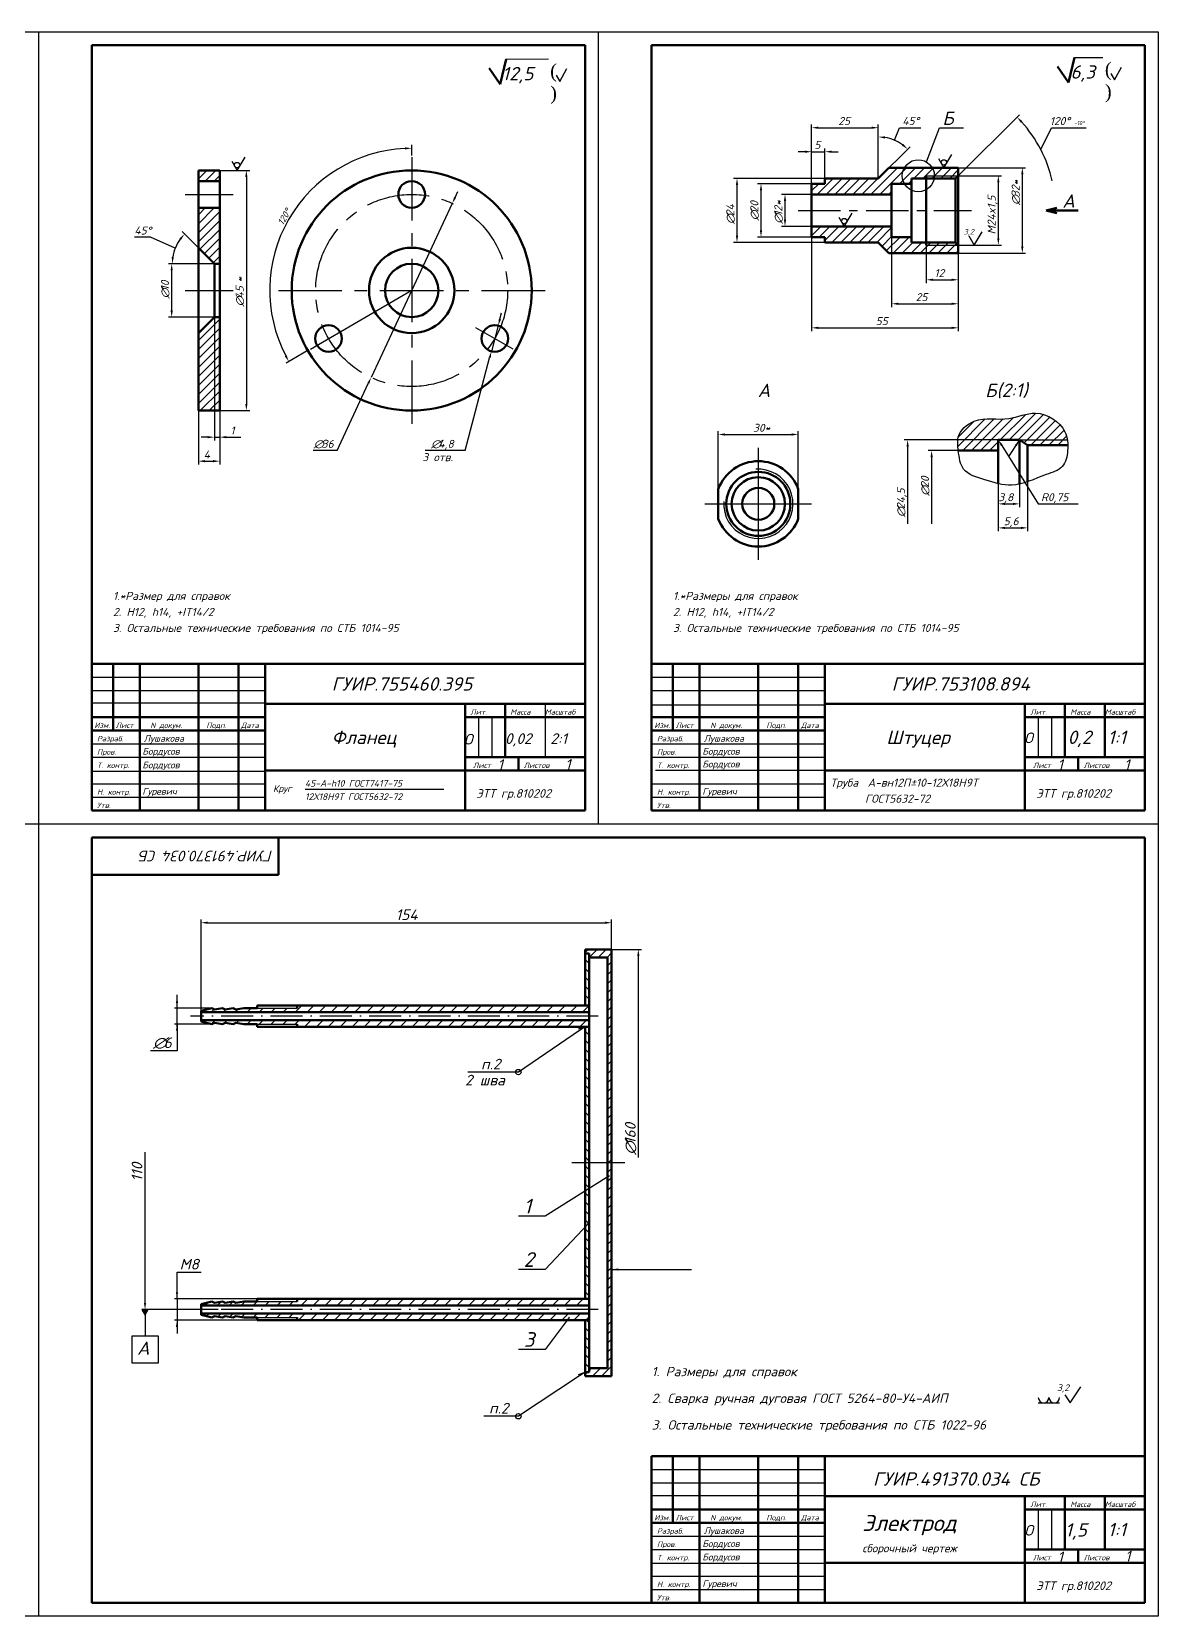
# Model space of a CAD drawing. Header units: millimetres. Extents: x 0 to 840, y 0 to 594.
# Drawn here: x 418 to 840, y 0 to 594 of the extents above; entities that cross this region are included whole.
import ezdxf

# ---------------------------------------------------------------- set-up
doc = ezdxf.new("R2010")
doc.units = ezdxf.units.MM
doc.linetypes.add('ACAD_ISO10W100', pattern=[18.5, 12, -3, 0.5, -3])
doc.linetypes.add('CENTER', pattern=[50.8, 31.75, -6.35, 6.35, -6.35])
for name, color, linetype in [('1', 2, 'Continuous'), ('Razm', 3, 'Continuous'), ('Razmer', 3, 'Continuous'), ('разм', 3, 'Continuous'), ('РАМКА', 7, 'Continuous'), ('Текст', 3, 'Continuous'), ('тон', 2, 'Continuous')]:
    doc.layers.add(name, color=color, linetype=linetype)
doc.layers.add('2', color=1, linetype='Continuous', lineweight=60)
doc.layers.add('тол', color=1, linetype='Continuous', lineweight=60)
doc.styles.add('ADRF1', font='romans', dxfattribs={"oblique": 15})
doc.dimstyles.new('ISO-25', dxfattribs={"dimtxt": 2.5, "dimasz": 2.5, "dimexe": 1.25, "dimexo": 0.625, "dimtad": 1, "dimtxsty": 'Standard', "dimcen": 2.5, "dimadec": 0, "dimazin": 0, "dimtfac": 1, "dimtmove": 0, "dimatfit": 3, "dimfxl": 1, "dimarcsym": 0})
pattern_1 = [(45, (420, 0), (-2.245064, 2.245064), [])]

# ---------------------------------------------------------------- blocks, each defined once
blk = doc.blocks.new('*D6')
at = {"layer": 'Defpoints', "color": 0, "lineweight": -3}
for p in [(560, 547), (525.74, 537.82), (559.86, 496.98), (522, 475), (560, 447)]:
    blk.add_point(p, dxfattribs=at)
at = {"layer": 'разм', "color": 0, "lineweight": -2}
for p, q in [((560, 547.62), (560, 551.56)), ((521.46, 474.69), (512.88, 469.7))]:
    blk.add_line(p, q, dxfattribs=at)
blk.add_arc((560, 497.07), 53.24, 92.69065, 207.45145, dxfattribs=at)
at = {"layer": 'разм', "color": 0, "lineweight": -3}
for points in [[(557.49, 550.66), (557.51, 549.83), (560, 550.31)], [(513.12, 472.72), (512.39, 472.32), (513.96, 470.33)]]:
    blk.add_solid(points, dxfattribs=at)
at = {"layer": 'разм', "color": 0, "insert": (512.23, 524.56), "char_height": 2.5, "attachment_point": 5, "rotation": 60.07105, "style": 'ADRF1'}
blk.add_mtext('120°', dxfattribs=at)

msp = doc.modelspace()

# ---------------------------------------------------------------- hatches: boundary and pattern name
at = {"layer": '1'}
h = msp.add_hatch(dxfattribs=at)
h.set_pattern_fill('ANSI31', scale=0.75, style=0)
h.set_pattern_definition([(45, (610, 367), (-1.683798, 1.683798), [])])
h.paths.add_polyline_path([(740, 533), (740, 537), (747.5, 537), (747.5, 539), (753, 539), (753, 540), (765, 540), (765, 543), (761.625, 543), (739, 543), (735, 539), (715, 539), (715, 537), (710, 537), (710, 535.625), (710, 533), (711.375, 533)])
h.paths.add_polyline_path([(710, 521), (710, 517), (711.375, 517), (715, 517), (715, 515), (718.375, 515), (735, 515), (739, 511), (740, 511), (740, 517.375), (740, 521)])
h.paths.add_polyline_path([(753, 511), (753, 514.375), (753, 515), (747.5, 515), (747.5, 517), (740, 517), (740, 511)])
h.paths.add_polyline_path([(753, 514), (753, 511), (765, 511), (765, 514), (764.625, 514)])
h.paths.add_polyline_path([(753, 515), (753, 514), (765, 514), (764, 515)])
h.paths.add_polyline_path([(753, 540), (753, 539), (764, 539), (765, 540), (764.625, 540)], flags=16)
h = msp.add_hatch(dxfattribs=at)
h.set_pattern_fill('ANSI31', scale=0.75, style=0)
h.set_pattern_definition([(45, (630, 297), (-1.683798, 1.683798), [])])
edge = h.paths.add_edge_path()
edge.add_spline(control_points=[(805.90882, 441), (805.74739, 442.04472), (804.26854, 447.18423), (794.67988, 453.17999), (783.25116, 447.40958), (772.22187, 450.43321), (764.21286, 443.33286), (764.78709, 438.71295), (765, 437)], knot_values=[56.956164605, 56.956164605, 56.956164605, 56.956164605, 60.1277184, 73.16612321, 83.364162237, 96.402567048, 104.887848422, 109.887848422, 109.887848422, 109.887848422, 109.887848422], degree=3, periodic=0)
edge.add_line((765, 437), (780, 437))
edge.add_line((780, 437), (780, 441))
edge.add_line((780, 441), (788, 441))
edge.add_line((788, 441), (805.90882, 441))
edge = h.paths.add_edge_path()
edge.add_line((805.90882, 441), (788, 441))
edge.add_line((788, 441), (791, 439))
edge.add_line((791, 439), (806.07157, 439))
edge.add_spline(control_points=[(806.07157, 439), (806.06062, 439.67923), (806.00969, 440.34726), (805.90882, 441)], knot_values=[54.97456433, 54.97456433, 54.97456433, 54.97456433, 56.956164605, 56.956164605, 56.956164605, 56.956164605], degree=3, periodic=0)
h = msp.add_hatch(dxfattribs=at)
h.set_pattern_fill('ANSI31', scale=0.75, style=0)
h.set_pattern_definition([(45, (420, 0), (-1.683798, 1.683798), [])])
h.paths.add_polyline_path([(630.625, 250), (625, 250), (625, 248.5), (626.5, 248.5), (626.5, 247), (633.5, 247), (633.5, 170), (635, 170), (635, 250)])
h.paths.add_polyline_path([(635, 90), (635, 170), (633.5, 170), (633.5, 93), (626.5, 93), (626.5, 91.5), (625, 91.5), (625, 90)])
h = msp.add_hatch(dxfattribs=at)
h.set_pattern_fill('ANSI31', scale=0.75, angle=90, style=0)
h.set_pattern_definition([(135, (420, 0), (-1.683798, -1.683798), [])])
h.paths.add_polyline_path([(626.5, 248.5), (625, 248.5), (625, 229), (626.5, 229)])
h.paths.add_polyline_path([(626.5, 221), (625, 221), (625, 170), (626.5, 170)])
h.paths.add_polyline_path([(626.5, 170), (625, 170), (625, 119), (626.5, 119)])
h.paths.add_polyline_path([(626.5, 111), (625, 111), (625, 91.5), (626.5, 91.5)])
h = msp.add_hatch(dxfattribs=at)
h.set_pattern_fill('ANSI31', style=0)
h.set_pattern_definition(pattern_1)
h.paths.add_polyline_path([(626.5, 229), (517, 229), (517, 228), (502, 228), (497, 228), (494, 227.5), (493, 228), (490, 227.5), (489, 228), (486, 227.5), (485, 228), (481, 227), (481, 226.5), (626.5, 226.5)])
h.paths.add_polyline_path([(626.5, 223.5), (481, 223.5), (481, 223), (485, 222), (486, 222.5), (489, 222), (490, 222.5), (493, 222), (494, 222.5), (497, 222), (502, 222), (517, 222), (517, 221), (626.5, 221)])
h = msp.add_hatch(dxfattribs=at)
h.set_pattern_fill('ANSI31', style=0)
h.set_pattern_definition(pattern_1)
h.paths.add_polyline_path([(626.5, 119), (517, 119), (517, 118), (502, 118), (497, 118), (494, 117.5), (493, 118), (490, 117.5), (489, 118), (486, 117.5), (485, 118), (481, 117), (481, 116.5), (626.5, 116.5)])
h.paths.add_polyline_path([(626.5, 113.5), (481, 113.5), (481, 113), (485, 112), (486, 112.5), (489, 112), (490, 112.5), (493, 112), (494, 112.5), (497, 112), (502, 112), (517, 112), (517, 111), (626.5, 111)])
at = {"layer": 'тон'}
h = msp.add_hatch(dxfattribs=at)
h.set_pattern_fill('ANSI31', scale=0.75, style=0)
h.set_pattern_definition([(45, (420, 297), (-1.683798, 1.683798), [])])
h.paths.add_polyline_path([(488, 542), (484.625, 542), (480, 542), (480, 538), (488, 538)])
h.paths.add_polyline_path([(488, 528), (480, 528), (480, 513), (486, 507), (486.375, 507), (488, 507)])
h.paths.add_polyline_path([(486, 487), (480, 481), (480, 452), (486, 452)])
h.paths.add_polyline_path([(488, 487), (486, 487), (486, 452), (488, 452)])

# ---------------------------------------------------------------- linework, layer by layer
at = {"layer": '1', "color": 7}
for p, q in [((753, 540), (765, 540)), ((753, 514), (765, 514)), ((788, 441), (805.90882, 441)), ((690, 438), (690, 396)), ((670, 417), (710, 417)), ((502, 228), (517, 228)), ((502, 222), (517, 222)), ((640, 170), (620, 170)), ((502, 118), (517, 118)), ((502, 112), (517, 112))]:
    msp.add_line(p, q, dxfattribs=at)
at = {"layer": '1', "color": 7, "linetype": 'CENTER', "ltscale": 0.5}
msp.add_line((705, 527), (770, 527), dxfattribs=at)
at = {"layer": '1', "color": 7, "linetype": 'ACAD_ISO10W100'}
for p, q in [((630, 225), (477, 225)), ((630, 115), (481, 115))]:
    msp.add_line(p, q, dxfattribs=at)
at = {"layer": '1', "color": 7}
msp.add_arc((690, 417), 13, 176.27118381, 94.38672754, dxfattribs=at)
msp.add_spline([(765, 437), (767, 430), (775, 426), (785, 424), (798, 428), (804, 431), (806, 437), (805, 444), (794, 451), (784, 449), (771, 448), (765, 442), (765, 437)], degree=3, dxfattribs=at)
at = {"layer": '2', "color": 7}
for p, q in [((735, 539), (739, 543)), ((765, 543), (739, 543)), ((765, 511), (765, 543)), ((710, 517), (710, 537)), ((710, 537), (715, 537)), ((715, 537), (715, 539)), ((715, 539), (735, 539)), ((740, 537), (747.5, 537)), ((740, 537), (740, 517)), ((747.5, 539), (747.5, 515)), ((747.5, 539), (764, 539)), ((753, 540), (753, 514)), ((764, 539), (765, 540)), ((764, 539), (764, 515)), ((710, 533), (740, 533)), ((740, 521), (710, 521)), ((710, 517), (715, 517)), ((715, 517), (715, 515)), ((740, 517), (747.5, 517)), ((715, 515), (735, 515)), ((735, 515), (739, 511)), ((765, 511), (739, 511)), ((747.5, 515), (764, 515)), ((764, 515), (765, 514)), ((780, 441), (780, 424.59126)), ((780, 441), (788, 441)), ((788, 441), (791, 439)), ((788, 441), (788, 424.41498)), ((765, 437), (780, 437)), ((791, 439), (791, 425.30989)), ((791, 439), (806.07157, 439)), ((675, 411.43224), (675, 422.56776)), ((705, 422.56776), (704.99268, 411.41256)), ((625, 250), (635, 250)), ((625, 229), (625, 250)), ((635, 90), (635, 250)), ((626.5, 248.5), (625, 248.5)), ((626.5, 248.5), (626.5, 91.5)), ((633.5, 247), (626.5, 247)), ((633.5, 93), (633.5, 247)), ((481, 227), (485, 228)), ((481, 223), (481, 227)), ((626.5, 226.5), (481, 226.5)), ((485, 228), (486, 227.5)), ((486, 227.5), (489, 228)), ((489, 228), (490, 227.5)), ((490, 227.5), (493, 228)), ((493, 228), (494, 227.5)), ((494, 227.5), (497, 228)), ((502, 228), (497, 228)), ((626.5, 229), (502, 229)), ((502, 229), (502, 228)), ((517, 228), (517, 229)), ((626.5, 223.5), (481, 223.5)), ((481, 223), (485, 222)), ((485, 222), (486, 222.5)), ((486, 222.5), (489, 222)), ((489, 222), (490, 222.5)), ((490, 222.5), (493, 222)), ((493, 222), (494, 222.5)), ((494, 222.5), (497, 222)), ((502, 222), (497, 222)), ((502, 221), (502, 222)), ((626.5, 221), (502, 221)), ((517, 222), (517, 221)), ((625, 119), (625, 221)), ((626.5, 119), (502, 119)), ((502, 119), (502, 118)), ((517, 118), (517, 119)), ((481, 117), (485, 118)), ((481, 113), (481, 117)), ((626.5, 116.5), (481, 116.5)), ((626.5, 113.5), (481, 113.5)), ((481, 113), (485, 112)), ((485, 118), (486, 117.5)), ((486, 117.5), (489, 118)), ((489, 118), (490, 117.5)), ((490, 117.5), (493, 118)), ((493, 118), (494, 117.5)), ((494, 117.5), (497, 118)), ((502, 118), (497, 118)), ((485, 112), (486, 112.5)), ((486, 112.5), (489, 112)), ((489, 112), (490, 112.5)), ((490, 112.5), (493, 112)), ((493, 112), (494, 112.5)), ((494, 112.5), (497, 112)), ((502, 112), (497, 112)), ((502, 111), (502, 112)), ((626.5, 111), (502, 111)), ((517, 112), (517, 111)), ((625, 90), (625, 111)), ((626.5, 91.5), (625, 91.5)), ((635, 90), (625, 90)), ((626.5, 93), (633.5, 93))]:
    msp.add_line(p, q, dxfattribs=at)
for radius in [12, 10, 6]:
    msp.add_circle((690, 417), radius, dxfattribs=at)
for start, end in [(20.36413481, 159.63966983), (200.36413481, 339.56069213)]:
    msp.add_arc((690, 417), 16, start, end, dxfattribs=at)
at = {"layer": 'Razm', "color": 7}
for p, q in [((481, 225.625), (481, 261.25)), ((483.5, 260), (632.5, 260)), ((635, 225.625), (635, 261.25)), ((630.625, 250), (646.25, 250)), ((645, 247.5), (645, 172)), ((485, 228), (471, 228)), ((485, 222), (471, 222)), ((460, 117.5), (460, 174)), ((506, 119), (471, 119)), ((487.375, 115), (458.75, 115)), ((506, 111), (471, 111)), ((455, 105), (455, 95)), ((465, 105), (455, 105)), ((465, 95), (465, 105)), ((455, 95), (465, 95))]:
    msp.add_line(p, q, dxfattribs=at)
at = {"layer": 'Razm', "color": 7, "lineweight": -2}
for p, q in [((622.54448, 220.18198), (625, 221)), ((625, 221), (622.91348, 219.62289)), ((622.54448, 90.68198), (625, 91.5)), ((625, 91.5), (622.91348, 90.12289))]:
    msp.add_line(p, q, dxfattribs=at)
at = {"layer": 'Razm', "color": 7}
for points in [[(472, 221), (472, 233)], [(622.91348, 219.62289), (600, 204), (581, 204)], [(472, 119), (472, 106)], [(622.91348, 90.12289), (600, 75), (587, 75)]]:
    msp.add_lwpolyline(points, dxfattribs=at)
for centre in [(600, 204), (600, 75)]:
    msp.add_circle(centre, 1, dxfattribs=at)
for points in [[(483.5, 260.41667), (483.5, 259.58333), (481, 260)], [(632.5, 260.41667), (632.5, 259.58333), (635, 260)], [(644.58333, 247.5), (645.41667, 247.5), (645, 250)], [(472.41667, 230.5), (472, 228), (471.58333, 230.5)], [(459.58333, 117.5), (460.41667, 117.5), (460, 115)], [(471.58333, 108.5), (472, 111), (472.41667, 108.5)]]:
    msp.add_solid(points, dxfattribs=at)
at = {"layer": 'Razmer', "color": 7}
for p, q in [((595.40271, 583.7462), (611.31792, 583.77857)), ((808.54786, 584.36023), (819.24301, 584.36023))]:
    msp.add_line(p, q, dxfattribs=at)
at = {"layer": 'разм', "color": 7, "lineweight": 50}
for p, q in [((593.23113, 574.3898), (595.41575, 583.74714)), ((806.37628, 575.00383), (808.56091, 584.36117)), ((589.03985, 580.34043), (593.20513, 574.34043)), ((802.185, 580.95447), (806.35028, 574.95447))]:
    msp.add_line(p, q, dxfattribs=at)
at = {"layer": 'разм', "color": 7, "lineweight": -3}
for p, q in [((614.17179, 577.69718), (615.52542, 575.28761)), ((615.52542, 575.28761), (618.20726, 580.15046)), ((822.2038, 578.31121), (823.55743, 575.90164)), ((823.55743, 575.90164), (826.23927, 580.76449)), ((494.50942, 542), (497.50942, 547)), ((757.60314, 546.5), (759.60314, 543)), ((759.60314, 543), (762.60314, 548)), ((492.50942, 545.5), (494.50942, 542)), ((720.23106, 524.5), (722.23106, 521)), ((722.23106, 521), (725.23106, 526)), ((769, 517.5), (771, 514)), ((771, 514), (774, 519))]:
    msp.add_line(p, q, dxfattribs=at)
at = {"layer": 'разм', "color": 7}
for p, q in [((710, 535.625), (710, 559.25)), ((735, 539), (735, 559.25)), ((765, 540), (787.88388, 562.88388)), ((712.5, 558), (732.5, 558)), ((741.11839, 553.29598), (743, 558)), ((743, 558), (751, 558)), ((753.06158, 545.16011), (758, 558)), ((758, 558), (767, 558)), ((795.91647, 549.83295), (800, 558)), ((800, 558), (813, 558)), ((707.5, 549), (705, 549)), ((710, 535.625), (710, 550.25)), ((710, 549), (715, 549)), ((715, 537), (715, 550.25)), ((717.5, 549), (720, 549)), ((735, 539), (746.87956, 550.87956)), ((484.625, 542), (499.25, 542)), ((761.625, 543), (790.25, 543)), ((498, 539.5), (498, 454.5)), ((718.375, 539), (680.75, 539)), ((682, 536.5), (682, 517.5)), ((713.375, 537), (689.75, 537)), ((764.625, 540), (781.25, 540)), ((780, 537.5), (780, 516.5)), ((789, 540.5), (789, 513.5)), ((575.22388, 529.62259), (544.77612, 464.37741)), ((576.28109, 531.88805), (577.3383, 534.15351)), ((691, 534.5), (691, 519.5)), ((711.375, 533), (698.75, 533)), ((700, 530.5), (700, 523.5)), ((462, 517), (456, 517)), ((471.34362, 512.84728), (462, 517)), ((480, 513), (473.95816, 519.04184)), ((711.375, 517), (689.75, 517)), ((711.375, 521), (698.75, 521)), ((710, 518.375), (710, 481.75)), ((740, 517.375), (740, 490.75)), ((765, 518.375), (765, 481.75)), ((765, 517.375), (765, 490.75)), ((718.375, 515), (680.75, 515)), ((753, 514.375), (753, 499.75)), ((761.625, 511), (790.25, 511)), ((764.625, 514), (781.25, 514)), ((765, 514.375), (765, 499.75)), ((486.375, 507), (468.75, 507)), ((485.375, 507), (468.97027, 507)), ((470, 489.5), (470, 504.5)), ((755.5, 501), (762.5, 501)), ((486, 489.375), (486, 440.75)), ((488, 489.375), (488, 440.75)), ((593.10566, 486.24775), (593.74858, 488.66367)), ((742.5, 492), (762.5, 492)), ((486.375, 487), (468.75, 487)), ((592.46275, 483.83184), (589.89108, 474.16816)), ((712.5, 483), (762.5, 483)), ((580, 437), (589.24816, 471.75225)), ((532, 437), (543.71891, 462.11195)), ((480, 453.375), (480, 431.75)), ((484.625, 452), (499.25, 452)), ((488, 453.375), (488, 431.75)), ((483.5, 442), (481, 442)), ((486, 442), (488, 442)), ((490.5, 442), (495.91667, 442)), ((675, 420.625), (675, 444.25)), ((677.5, 443), (702.5, 443)), ((705, 420.625), (705, 444.25)), ((781, 441), (744.75, 441)), ((532, 437), (523, 437)), ((580, 437), (565, 437)), ((746, 438.5), (746, 409.5)), ((768.375, 437), (753.75, 437)), ((755, 434.5), (755, 409.5)), ((482.5, 433), (485.5, 433)), ((791, 429), (791, 406.75)), ((780, 427.375), (780, 415.75)), ((788, 427.375), (788, 415.75)), ((780, 421.375), (780, 406.75)), ((782.5, 417), (785.5, 417)), ((782.5, 408), (788.5, 408)), ((520, 310), (572, 310))]:
    msp.add_line(p, q, dxfattribs=at)
at = {"layer": 'разм', "color": 7, "lineweight": 80}
for q in [(802, 528), (810, 527), (802, 526)]:
    msp.add_line((798, 527), q, dxfattribs=at)
at = {"layer": 'разм', "color": 7}
msp.add_lwpolyline([(781.325, 438.88), (795, 417), (810, 417)], dxfattribs=at)
for centre, radius in [((494.50942, 544), 1), ((750, 540), 6), ((759.60314, 545), 1), ((722.23106, 523), 1)]:
    msp.add_circle(centre, radius, dxfattribs=at)
for centre, radius, start, end in [((752, 527), 49.49747, 12.90740867, 42.10581844), ((735, 539), 15.55023, 54.22135177, 80.77864823), ((486, 507), 15.77973, 144.08695177, 170.91304823)]:
    msp.add_arc(centre, radius, start, end, dxfattribs=at)
for points in [[(712.5, 558.41667), (712.5, 557.58333), (710, 558)], [(732.5, 558.41667), (732.5, 557.58333), (735, 558)], [(788.42059, 559.90106), (789.02453, 560.47525), (787, 562)], [(737.45842, 553.93395), (737.5254, 554.76459), (735, 554.55023)], [(707.5, 549.41667), (707.5, 548.58333), (710, 549)], [(717.5, 549.41667), (717.5, 548.58333), (715, 549)], [(744.36152, 551.93298), (743.82154, 551.29826), (745.99567, 549.99567)], [(497.58333, 539.5), (498.41667, 539.5), (498, 542)], [(788.58333, 540.5), (789.41667, 540.5), (789, 543)], [(681.58333, 536.5), (682.41667, 536.5), (682, 539)], [(690.58333, 534.5), (691.41667, 534.5), (691, 537)], [(779.58333, 537.5), (780.41667, 537.5), (780, 540)], [(575.90351, 532.06425), (576.65867, 531.71185), (575.22388, 529.62259)], [(699.58333, 530.5), (700.41667, 530.5), (700, 533)], [(699.58333, 523.5), (700.41667, 523.5), (700, 521)], [(472.90282, 516.52607), (473.53691, 515.98535), (474.84204, 518.15796)], [(681.58333, 517.5), (682.41667, 517.5), (682, 515)], [(690.58333, 519.5), (691.41667, 519.5), (691, 517)], [(779.58333, 516.5), (780.41667, 516.5), (780, 514)], [(788.58333, 513.5), (789.41667, 513.5), (789, 511)], [(469.58333, 504.5), (470.41667, 504.5), (470, 507)], [(470.83366, 509.45914), (470.00295, 509.52515), (470.22027, 507)], [(755.5, 501.41667), (755.5, 500.58333), (753, 501)], [(762.5, 501.41667), (762.5, 500.58333), (765, 501)], [(469.58333, 489.5), (470.41667, 489.5), (470, 487)], [(742.5, 492.41667), (742.5, 491.58333), (740, 492)], [(762.5, 492.41667), (762.5, 491.58333), (765, 492)], [(592.70301, 486.35491), (593.50832, 486.1406), (592.46275, 483.83184)], [(712.5, 483.41667), (712.5, 482.58333), (710, 483)], [(762.5, 483.41667), (762.5, 482.58333), (765, 483)], [(588.84551, 471.8594), (589.65082, 471.64509), (589.89108, 474.16816)], [(543.34133, 462.28815), (544.09649, 461.93575), (544.77612, 464.37741)], [(497.58333, 454.5), (498.41667, 454.5), (498, 452)], [(483.5, 442.41667), (483.5, 441.58333), (486, 442)], [(490.5, 442.41667), (490.5, 441.58333), (488, 442)], [(677.5, 443.41667), (677.5, 442.58333), (675, 443)], [(702.5, 443.41667), (702.5, 442.58333), (705, 443)], [(745.58333, 438.5), (746.41667, 438.5), (746, 441)], [(780.97166, 438.65917), (780, 441), (781.67833, 439.10084)], [(754.58333, 434.5), (755.41667, 434.5), (755, 437)], [(482.5, 433.41667), (482.5, 432.58333), (480, 433)], [(485.5, 433.41667), (485.5, 432.58333), (488, 433)], [(782.5, 417.41667), (782.5, 416.58333), (780, 417)], [(785.5, 417.41667), (785.5, 416.58333), (788, 417)], [(782.5, 408.41667), (782.5, 407.58333), (780, 408)], [(788.5, 408.41667), (788.5, 407.58333), (791, 408)]]:
    msp.add_solid(points, dxfattribs=at)
at = {"layer": 'РАМКА', "color": 7, "lineweight": -3}
for p, q in [((0, 594), (840, 594)), ((420, 594), (420, 0)), ((630, 594), (630, 297)), ((840, 594), (840, 5)), ((840, 297), (0, 297)), ((840, 0), (20, 0)), ((840, 5), (840, 0))]:
    msp.add_line(p, q, dxfattribs=at)
at = {"layer": 'РАМКА', "color": 7, "lineweight": 60}
for p, q in [((440, 589), (625, 589)), ((440, 302), (440, 589)), ((625, 589), (625, 302)), ((650, 589), (835, 589)), ((650, 302), (650, 589)), ((835, 589), (835, 302)), ((625, 357), (440, 357)), ((448, 357), (448, 332)), ((458, 357), (458, 302)), ((480, 357), (480, 302)), ((495, 357), (495, 302)), ((505, 357), (505, 302)), ((835, 357), (650, 357)), ((658, 357), (658, 332)), ((668, 357), (668, 302)), ((690, 357), (690, 302)), ((705, 357), (705, 302)), ((715, 357), (715, 302)), ((505, 342), (625, 342)), ((580, 342), (580, 302)), ((595, 342), (595, 322)), ((715, 342), (835, 342)), ((790, 342), (790, 302)), ((805, 342), (805, 322)), ((820, 342), (820, 322)), ((440, 337), (505, 337)), ((580, 337), (625, 337)), ((650, 337), (715, 337)), ((790, 337), (835, 337)), ((440, 332), (505, 332)), ((650, 332), (715, 332)), ((580, 322), (625, 322)), ((600, 322), (600, 317)), ((790, 322), (835, 322)), ((810, 322), (810, 317)), ((505, 317), (625, 317)), ((715, 317), (835, 317)), ((625, 302), (440, 302)), ((835, 302), (650, 302)), ((440, 292), (835, 292)), ((440, 5), (440, 292)), ((510, 278), (510, 292)), ((835, 292), (835, 5)), ((440, 278), (510, 278)), ((835, 60), (650, 60)), ((650, 5), (650, 60)), ((658, 60), (658, 35)), ((668, 60), (668, 5)), ((690, 60), (690, 5)), ((705, 60), (705, 5)), ((715, 60), (715, 5)), ((715, 45), (835, 45)), ((790, 45), (790, 5)), ((805, 45), (805, 25)), ((820, 45), (820, 25)), ((650, 40), (715, 40)), ((790, 40), (835, 40)), ((650, 35), (715, 35)), ((790, 25), (835, 25)), ((810, 25), (810, 20)), ((715, 20), (835, 20)), ((835, 5), (440, 5))]:
    msp.add_line(p, q, dxfattribs=at)
at = {"layer": 'РАМКА', "color": 7}
for p, q in [((440, 357), (440, 302)), ((650, 357), (650, 302)), ((440, 352), (505, 352)), ((650, 352), (715, 352)), ((440, 347), (505, 347)), ((650, 347), (715, 347)), ((440.28554, 342.36365), (505.28554, 342.36365)), ((610, 342), (610, 322)), ((650.05888, 341.70329), (715.05888, 341.70329)), ((585, 337), (585, 322)), ((590, 337), (590, 322)), ((795, 337), (795, 322)), ((800, 337), (800, 322)), ((440, 327), (505, 327)), ((650, 327), (715, 327)), ((440, 322), (505, 322)), ((650, 322), (715, 322)), ((440.28554, 316.86406), (505.28554, 316.86406)), ((651.48033, 317.19744), (716.48033, 317.19744)), ((440, 312), (505, 312)), ((650, 312), (715, 312)), ((440, 307), (505, 307)), ((650, 307), (715, 307)), ((650, 292), (637, 292)), ((650, 60), (650, 5)), ((650, 55), (715, 55)), ((650, 50), (715, 50)), ((650.09291, 45.25359), (715.09291, 45.25359)), ((795, 40), (795, 25)), ((800, 40), (800, 25)), ((650, 30), (715, 30)), ((650, 25), (715, 25)), ((650.09291, 19.9724), (715.09291, 19.9724)), ((650, 15), (715, 15)), ((650, 10), (715, 10)), ((650, 5), (637, 5))]:
    msp.add_line(p, q, dxfattribs=at)
at = {"layer": 'Текст', "color": 7}
for p, q in [((807, 80), (811, 86)), ((795, 80), (803, 80)), ((805, 83), (807, 80))]:
    msp.add_line(p, q, dxfattribs=at)
for centre in [(797, 82), (801, 82)]:
    msp.add_arc(centre, 2, 180, 0, dxfattribs=at)
at = {"layer": 'тол', "color": 7}
for p, q in [((480, 542), (480, 452)), ((480, 542), (488, 542)), ((488, 542), (488, 452)), ((480, 538), (488, 538)), ((480, 528), (488, 528)), ((486, 507), (480, 513)), ((486, 487), (486, 507)), ((486, 507), (488, 507)), ((486, 487), (480, 481)), ((488, 487), (486, 487)), ((488, 452), (480, 452))]:
    msp.add_line(p, q, dxfattribs=at)
for centre, radius in [((560, 497), 45), ((560, 533), 5), ((560, 497), 16), ((560, 497), 10), ((528.82309, 479), 5), ((591.17691, 479), 5)]:
    msp.add_circle(centre, radius, dxfattribs=at)
at = {"layer": 'тон', "color": 7, "linetype": 'CENTER', "ltscale": 0.75}
for p, q in [((560, 547), (560, 447)), ((510, 497), (610, 497))]:
    msp.add_line(p, q, dxfattribs=at)
at = {"layer": 'тон', "color": 7}
for p, q in [((475, 533), (493, 533)), ((475, 497), (493, 497)), ((522, 475), (559.86085, 496.98435)), ((598, 475), (584, 483))]:
    msp.add_line(p, q, dxfattribs=at)
at = {"layer": 'тон', "color": 7, "linetype": 'CENTER', "ltscale": 0.75}
msp.add_circle((560, 497), 36, dxfattribs=at)

# ---------------------------------------------------------------- texts
at = {"layer": 'Razm', "color": 7, "style": 'ADRF1', "oblique": 15}
for s, height, p in [('154', 4, (554, 261)), ('∅', 4, (463, 213)), ('6', 4, (467, 213)), ('п.2', 4, (586, 205)), ('2 шва', 4, (580, 199)), ('1', 5.5, (602, 151)), ('M8', 4, (473, 130)), ('2', 5.5, (602, 131)), ('A', 5, (457, 98)), ('3', 5.5, (602, 101)), ('п.2', 4, (589, 76))]:
    msp.add_text(s, height=height, dxfattribs=at).set_placement(p)
for s, p in [('160', (644, 177)), ('∅', (644, 173)), ('110', (459, 163))]:
    msp.add_text(s, height=4, rotation=90, dxfattribs=at).set_placement(p)
at = {"layer": 'Razmer', "color": 7, "style": 'ADRF1', "oblique": 15}
msp.add_text('сборочный чертеж', height=3, dxfattribs=at).set_placement((729, 24))
at = {"layer": 'разм', "color": 7, "style": 'ADRF1', "oblique": 15}
for s, height, p in [('12,5', 5, (593.91762, 575.78395)), ('6,3', 5, (807.06277, 576.39798)), ('25', 3, (720, 559)), ('120°', 3, (799.29167, 559)), ('-10°', 1.5, (808.29167, 559)), ('5', 3, (711, 550)), ('3,2', 2, (767, 518)), ('12', 3, (756, 502)), ('25', 3, (749, 493)), ('55', 3, (734, 484)), ('1', 3, (492, 443)), ('30*', 3, (688, 444)), ('∅', 3, (523.28571, 438)), ('36', 3, (526.28571, 438)), ('∅', 3, (567.28571, 438)), ('4,8', 3, (570, 438)), ('4', 3, (482, 434)), ('3 отв.', 3, (564, 433)), ('3,8', 3, (780, 418)), ('R0,75', 3, (796, 418)), ('5,6', 3, (782, 409)), ('1.*Размер для справок', 3, (448, 381)), ('1.*Размеры для справок', 3, (658, 381)), ('2. Н12, h14, +IT14/2', 3, (448, 375)), ('2. Н12, h14, +IT14/2', 3, (658, 375)), ('3. Остальные технические требования по СТБ 1014-95', 3, (448, 369)), ('3. Остальные технические требования по СТБ 1014-95', 3, (658, 369)), ('ГУИР.755460.395', 5, (530, 347)), ('ГУИР.753108.894', 5, (740, 347)), ('Лушакова', 2.5, (459.52381, 327.83333)), ('Фланец', 5, (530, 327)), ('О', 4, (579.59752, 326.79224)), ('0,02', 4, (595, 327)), ('2:1', 4, (612, 327)), ('Лушакова', 2.5, (669.52381, 327.83333)), ('Штуцер', 5, (738, 327)), ('О', 4, (789.69264, 327.3077)), ('0,2', 5, (806, 327)), ('1:1', 5, (821, 327)), ('Бордусов', 2.5, (459, 323)), ('1', 4, (592.17565, 317.25964)), ('1', 4, (617.55341, 317.34118)), ('Бордусов', 2.5, (669, 323)), ('1', 4, (802.17565, 317.25964)), ('1', 4, (827.17565, 317.25964)), ('Бордусов', 2.5, (459, 317.86406)), ('Бордусов', 2.5, (669, 318.19744)), ('Гуревич', 2.5, (459, 308)), ('Круг', 2.5, (508, 309)), ('45-А-h10 ГОСТ7417-75', 2.5, (520, 311)), ('ЭТТ гр.810202', 3.2, (584.24009, 306.86919)), ('Гуревич', 2.5, (669, 308)), ('Труба', 3, (717, 311)), ('А-вн12П±10-12Х18Н9Т', 3, (731, 311)), ('ЭТТ гр.810202', 3.2, (794.24009, 306.86919)), ('12Х18Н9Т ГОСТ5632-72', 2.5, (520, 306)), ('ГОСТ5632-72', 3, (730, 305)), ('Лушакова', 2.5, (669.52381, 30.83333)), ('О', 4, (789.76498, 30.24826)), ('1,5', 5, (805.03008, 29.88828)), ('1:1', 5, (821, 30)), ('Бордусов', 2.5, (669, 26)), ('1', 4, (802.17565, 20.25964)), ('1', 4, (827.50335, 20.57488)), ('Бордусов', 2.5, (669, 20.9724)), ('Гуревич', 2.5, (669, 11)), ('ЭТТ гр.810202', 3.2, (794.24009, 9.86919))]:
    msp.add_text(s, height=height, dxfattribs=at).set_placement(p)
for s, height, rotation, p in [('45°', 3, 0.76364681, (744, 559)), ('Б', 5, 0.76364681, (759, 559)), ('32*', 3, 90, (788, 532)), ('24', 3, 90, (681, 524.82315)), ('20', 3, 90, (690, 526.2358)), ('12*', 3, 90, (699, 525)), ('M24x1,5', 3, 90, (779, 518)), ('∅', 3, 90, (788, 529)), ('А', 5, 0.76364681, (804, 528)), ('∅', 3, 90, (681, 521.82315)), ('∅', 3, 90, (690, 523.2358)), ('∅', 3, 90, (699, 522)), ('45°', 3, 359.5, (456, 518)), ('10', 3, 90, (469, 497)), ('45', 3, 90, (497, 494)), ('*', 3, 90, (497, 500)), ('∅', 3, 90, (469, 494)), ('∅', 3, 90, (497, 491)), ('А', 5, 0.76364681, (689.76193, 456.99683)), ('Б(2:1)', 5, 0.76364681, (775.0477, 456.98731)), ('24,5', 3, 90, (745, 415)), ('∅', 3, 90, (754, 420)), ('20', 3, 90, (754, 423)), ('∅', 3, 90, (745, 412))]:
    msp.add_text(s, height=height, rotation=rotation, dxfattribs=at).set_placement(p)
at = {"layer": 'разм', "color": 7, "lineweight": 50, "char_height": 5, "width": 10.0863412, "attachment_point": 1}
for insert in [(611.94442, 581.83632), (819.97643, 582.45035)]:
    msp.add_mtext('{\\fTimes New Roman Cyr|b0|i0|c204|p18;(   )}', dxfattribs=dict(at, insert=insert))
at = {"layer": 'РАМКА', "color": 7, "style": 'ADRF1', "oblique": 15}
for s, p in [('Лит.', (582, 338)), ('Масса', (597, 338)), ('Масштаб', (610, 338)), ('Лит.', (792, 338)), ('Масса', (807, 338)), ('Масштаб', (820, 338)), ('Изм.', (441, 333)), ('Лист', (449, 333)), ('N докум.', (462, 333)), ('Подп.', (483, 333)), ('Дата', (496, 333)), ('Изм.', (651, 333)), ('Лист', (659, 333)), ('N докум.', (672, 333)), ('Подп.', (693, 333)), ('Дата', (706, 333)), ('Разраб.', (442, 328)), ('Разраб.', (652, 328)), ('Пров.', (442, 323)), ('Пров.', (652, 323)), ('Т. контр.', (442, 318)), ('Лист', (583, 318)), ('Листов', (602, 318)), ('Т. контр.', (652, 318)), ('Лист', (793, 318)), ('Листов', (812, 318)), ('Н. контр.', (442, 308)), ('Н. контр.', (652, 308)), ('Утв.', (442, 303)), ('Утв.', (652, 303)), ('Лит.', (792, 41)), ('Масса', (807, 41)), ('Масштаб', (820, 41)), ('Изм.', (651, 36)), ('Лист', (659, 36)), ('N докум.', (672, 36)), ('Подп.', (693, 36)), ('Дата', (706, 36)), ('Разраб.', (652, 31)), ('Пров.', (652, 26)), ('Т. контр.', (652, 21)), ('Лист', (793, 21)), ('Листов', (812, 21)), ('Н. контр.', (652, 11)), ('Утв.', (652, 6))]:
    msp.add_text(s, height=2, dxfattribs=at).set_placement(p)
at = {"layer": 'Текст', "color": 7, "style": 'ADRF1', "oblique": 15}
msp.add_text('ГУИР.491370.034 СБ', height=4, rotation=180, dxfattribs=at).set_placement((508, 287))
for s, height, p in [('1. Размеры для справок', 3.5, (650, 90)), ('2. Сварка ручная дуговая ГОСТ 5264-80-У4-АИП', 3.5, (650, 80)), ('3,2', 2.5, (802, 84.44795)), ('3. Остальные технические требования по СТБ 1022-96', 3.5, (650, 70)), ('ГУИР.491370.034 СБ', 5, (733, 49)), ('Электрод', 6, (729, 32))]:
    msp.add_text(s, height=height, dxfattribs=at).set_placement(p)

# ---------------------------------------------------------------- dimensions: what is measured, and where the dimension line sits
at = {"layer": 'разм', "color": 7}
dim = msp.add_angular_dim_2l(base=(525.74368, 537.82177), line1=((560, 547), (560, 447)), line2=((522, 475), (559.86085, 496.98435)), dimstyle='ISO-25', override={"dimdec": 4, "dimtxsty": 'ADRF1', "dimtdec": 4, "dimfrac": 2}, dxfattribs=at)
dim.commit()
dim.dimension.update_dxf_attribs({"geometry": '*D6', "text_midpoint": (513.85902, 523.62842), "dimtype": 162})

# ---------------------------------------------------------------- leaders
at = {"layer": 'Razm', "color": 7}
for points, override in [([(472, 222), (472, 212), (462, 212)], {"dimgap": 0.625, "dimtad": 0}), ([(634, 165), (610, 150), (600, 150)], {"dimgap": 0.625, "dimtad": 0, "dimldrblk": 'DotSmall'}), ([(626, 147), (610, 130), (600, 130)], {"dimgap": 0.625, "dimtad": 0, "dimldrblk": 'DotSmall'}), ([(472, 119), (472, 129), (481, 129)], {"dimgap": 0.625, "dimtad": 0}), ([(635, 130), (665, 130)], {"dimgap": 0.625, "dimtad": 0}), ([(460, 115), (460, 105)], {"dimgap": 0.625, "dimtad": 0, "dimldrblk": 'DatumFilled'}), ([(619, 112), (610, 100), (600, 100)], {"dimgap": 0.625, "dimtad": 0, "dimldrblk": 'DotSmall'})]:
    msp.add_leader(points, dimstyle='ISO-25', override=override, dxfattribs=at)
at = {"layer": 'разм', "color": 7}
msp.add_leader([(788, 441), (783.87097, 434.80645)], dimstyle='ISO-25', override={"dimgap": 0.625, "dimtad": 0}, dxfattribs=at)

doc.saveas('drawing.dxf')
